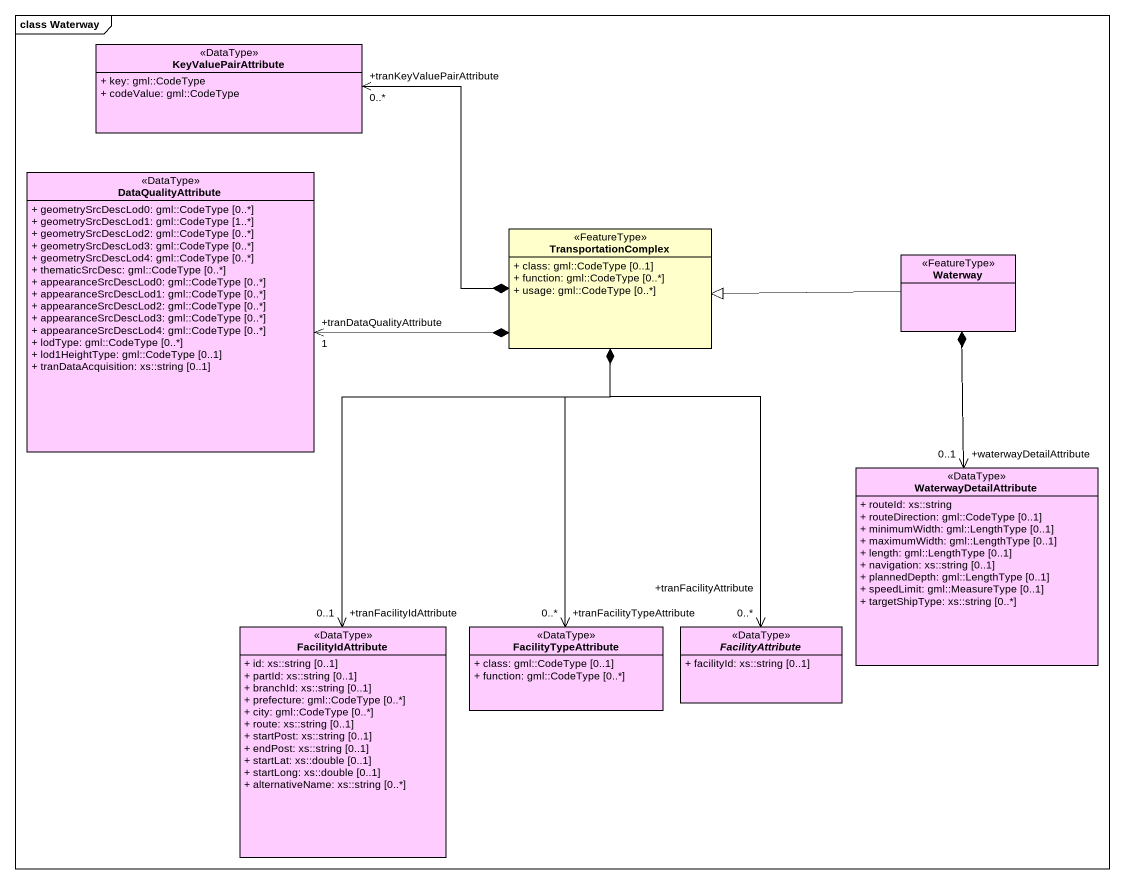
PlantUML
@startuml
mainframe class Waterway
hide circle
hide empty members
skinparam classAttributeIconSize 0
class KeyValuePairAttribute <<DataType>> #FFCCFF {
  + key: gml::CodeType
  + codeValue: gml::CodeType
}
class DataQualityAttribute <<DataType>> #FFCCFF {
  + geometrySrcDescLod0: gml::CodeType [0..*]
  + geometrySrcDescLod1: gml::CodeType [1..*]
  + geometrySrcDescLod2: gml::CodeType [0..*]
  + geometrySrcDescLod3: gml::CodeType [0..*]
  + geometrySrcDescLod4: gml::CodeType [0..*]
  + thematicSrcDesc: gml::CodeType [0..*]
  + appearanceSrcDescLod0: gml::CodeType [0..*]
  + appearanceSrcDescLod1: gml::CodeType [0..*]
  + appearanceSrcDescLod2: gml::CodeType [0..*]
  + appearanceSrcDescLod3: gml::CodeType [0..*]
  + appearanceSrcDescLod4: gml::CodeType [0..*]
  + lodType: gml::CodeType [0..*]
  + lod1HeightType: gml::CodeType [0..1]
  + tranDataAcquisition: xs::string [0..1]
}
class TransportationComplex <<FeatureType>> #FFFFCC {
  + class: gml::CodeType [0..1]
  + function: gml::CodeType [0..*]
  + usage: gml::CodeType [0..*]
}
class Waterway <<FeatureType>> #FFCCFF
class WaterwayDetailAttribute <<DataType>> #FFCCFF {
  + routeId: xs::string
  + routeDirection: gml::CodeType [0..1]
  + minimumWidth: gml::LengthType [0..1]
  + maximumWidth: gml::LengthType [0..1]
  + length: gml::LengthType [0..1]
  + navigation: xs::string [0..1]
  + plannedDepth: gml::LengthType [0..1]
  + speedLimit: gml::MeasureType [0..1]
  + targetShipType: xs::string [0..*]
}
class FacilityIdAttribute <<DataType>> #FFCCFF {
  + id: xs::string [0..1]
  + partId: xs::string [0..1]
  + branchId: xs::string [0..1]
  + prefecture: gml::CodeType [0..*]
  + city: gml::CodeType [0..*]
  + route: xs::string [0..1]
  + startPost: xs::string [0..1]
  + endPost: xs::string [0..1]
  + startLat: xs::double [0..1]
  + startLong: xs::double [0..1]
  + alternativeName: xs::string [0..*]
}
class FacilityTypeAttribute <<DataType>> #FFCCFF {
  + class: gml::CodeType [0..1]
  + function: gml::CodeType [0..*]
}
abstract class FacilityAttribute <<DataType>> #FFCCFF {
  + facilityId: xs::string [0..1]
}
KeyValuePairAttribute "+tranKeyValuePairAttribute\n0..*" <-right-* TransportationComplex
DataQualityAttribute "+tranDataQualityAttribute\n1" <-right-* TransportationComplex
Waterway -left-|> TransportationComplex
WaterwayDetailAttribute "+waterwayDetailAttribute\n0..1" <-up-* Waterway
FacilityIdAttribute "+tranFacilityIdAttribute\n0..1" <-up-* TransportationComplex
FacilityTypeAttribute "+tranFacilityTypeAttribute\n0..*" <-up-* TransportationComplex
FacilityAttribute "+tranFacilityAttribute\n0..*" <-up-* TransportationComplex
@enduml
